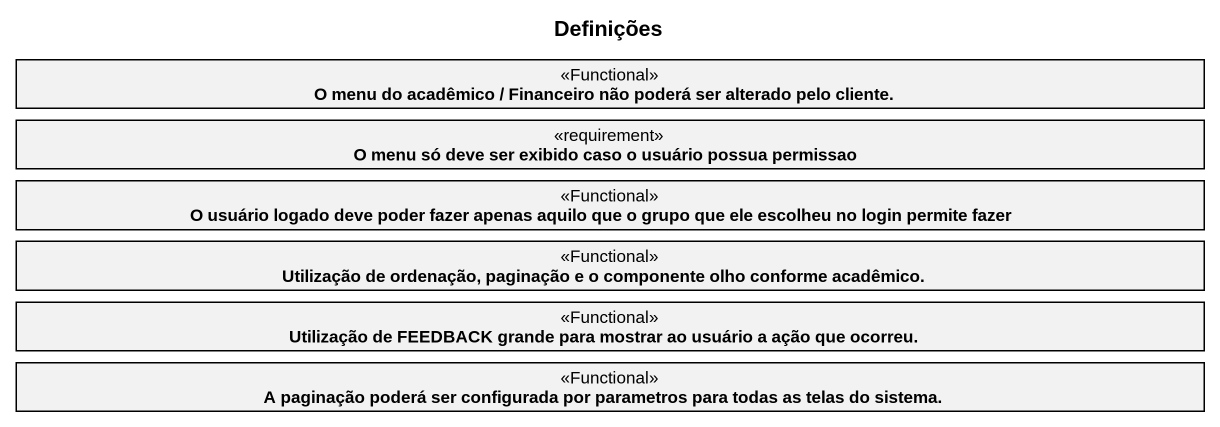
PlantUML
@startuml
title Definições
hide circle
hide empty members
class "O menu do acadêmico / Financeiro não poderá ser alterado pelo cliente." as O_menu_do_acadêmico <<Functional>>
class "O menu só deve ser exibido caso o usuário possua permissao" as O_menu_só_deve_ser_exibido <<requirement>>
class "O usuário logado deve poder fazer apenas aquilo que o grupo que ele escolheu no login permite fazer" as O_usuário_logado_deve_poder <<Functional>>
class "Utilização de ordenação, paginação e o componente olho conforme acadêmico." as Utilização_de_ordenação <<Functional>>
class "Utilização de FEEDBACK grande para mostrar ao usuário a ação que ocorreu." as Utilização_de_FEEDBACK <<Functional>>
class "A paginação poderá ser configurada por parametros para todas as telas do sistema." as A_paginação_poderá_ser <<Functional>>
@enduml
